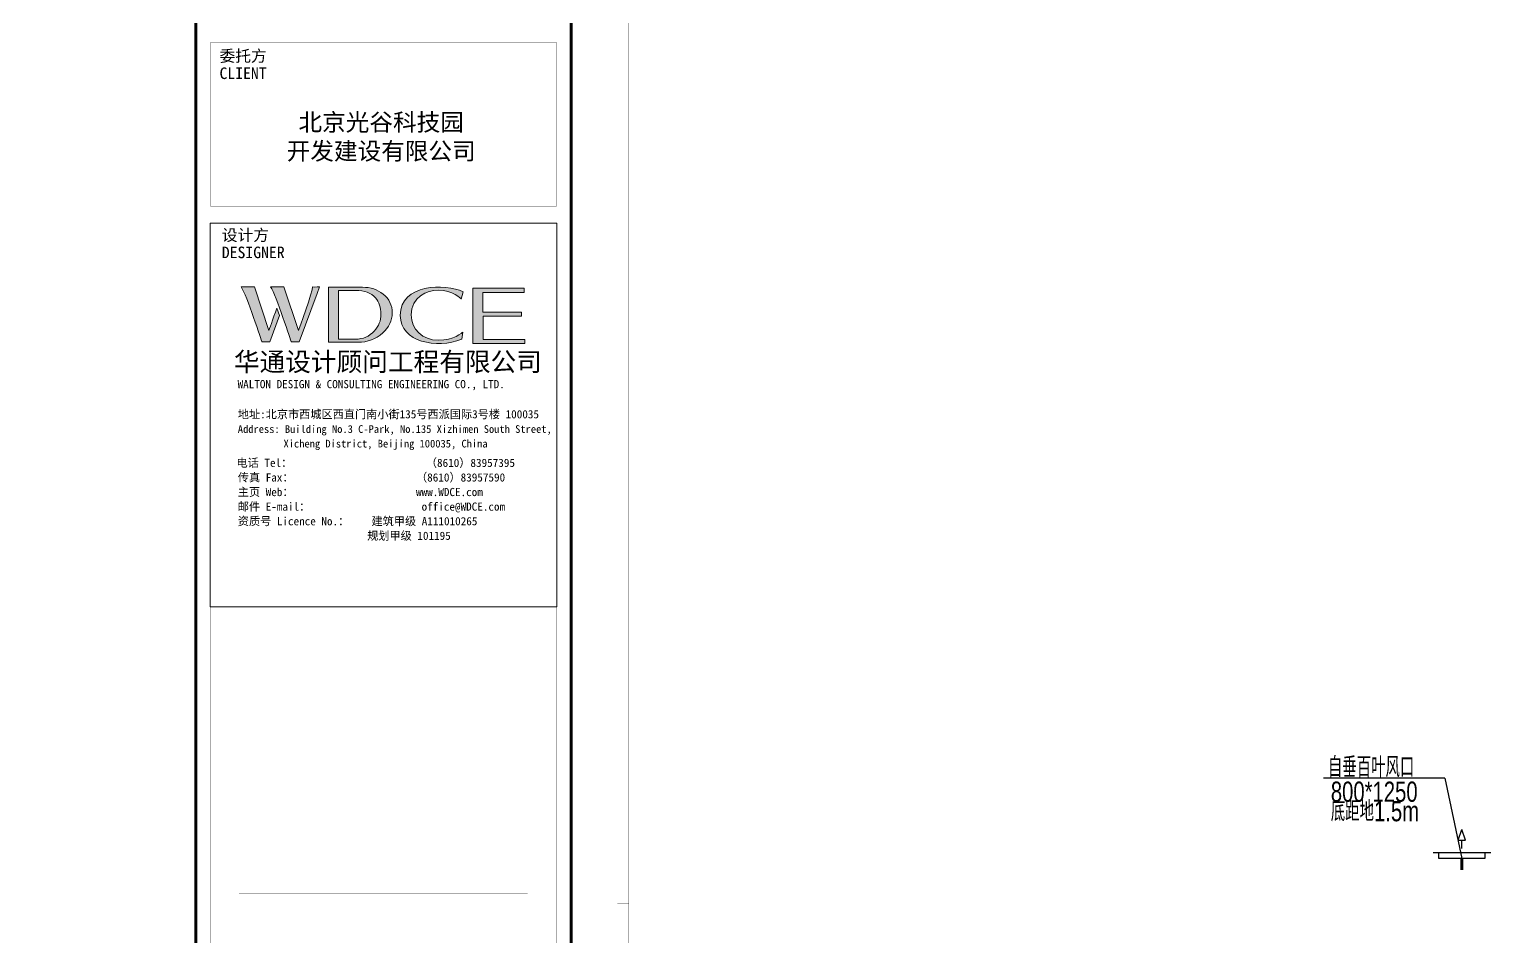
# Model space of a CAD drawing. Extents: x -777745 to 647905, y -207485 to 303235.
# Drawn here: x 63079 to 88393, y 71242 to 86964 of the extents above; entities that cross this region are included whole.
import ezdxf
from ezdxf.enums import TextEntityAlignment as Align

# ---------------------------------------------------------------- set-up
doc = ezdxf.new("R2010")
doc.units = 0
doc.header["$LTSCALE"] = 1000
doc.layers.get('0').update_dxf_attribs({"linetype": 'CONTINUOUS'})
doc.layers.get('Defpoints').update_dxf_attribs({"linetype": 'CONTINUOUS'})
doc.layers.add('00-建筑结构条件', color=4, linetype='CONTINUOUS', plot=False)
for name, color, linetype in [('00-防烟分区', 4, 'CONTINUOUS'), ('DUCT-加压送风风口', 7, 'CONTINUOUS'), ('DUCT-新风标注', 3, 'CONTINUOUS')]:
    doc.layers.add(name, color=color, linetype=linetype)
doc.styles.add('HZF', font='ROS', dxfattribs={"width": 0.75, "bigfont": 'JD'})
doc.styles.add('图签信息$0$hwxh', font='STXIHEI.TTF')
doc.styles.add('图签信息$0$华文细黑', font='STXIHEI.TTF', dxfattribs={"height": 10})

# ---------------------------------------------------------------- blocks, each defined once
blk = doc.blocks.new('图签信息$0$logo2')
h = blk.add_hatch(color=7)
h.paths.add_polyline_path([(19.021, -7.36), (15.845, -7.36), (15.845, -3.972), (18.974, -3.972), (18.974, -4.243), (16.461, -4.243), (16.461, -5.448), (18.811, -5.448), (18.811, -5.686), (16.474, -5.686), (16.474, -7.116), (19.021, -7.116)])
edge = h.paths.add_edge_path()
edge.add_spline(control_points=[(15.259, -4.206), (15.259, -4.206), (15.127, -4.646), (15.127, -4.646), (15.127, -4.646), (14.62, -4.101), (13.734, -4.101), (13.035, -4.101), (12.071, -4.537), (12.076, -5.621), (12.08, -6.488), (12.766, -7.164), (13.734, -7.168), (14.656, -7.172), (15.227, -6.68), (15.227, -6.68), (15.227, -6.68), (15.164, -7.108), (15.164, -7.108), (13.632, -7.703), (11.417, -7.291), (11.411, -5.643), (11.404, -3.721), (14.157, -3.665), (15.259, -4.206)], knot_values=[0, 0, 0, 0, 1, 1, 1, 2, 2, 2, 3, 3, 3, 4, 4, 4, 5, 5, 5, 6, 6, 6, 7, 7, 7, 8, 8, 8, 8], degree=3, periodic=0)
edge = h.paths.add_edge_path(flags=16)
edge.add_spline(control_points=[(10.229, -5.566), (10.229, -5.16), (10.12, -4.83), (9.897, -4.576), (9.63, -4.273), (9.228, -4.122), (8.69, -4.122), (8.69, -4.122), (7.638, -4.122), (7.638, -4.122), (7.638, -4.122), (7.638, -7.098), (7.638, -7.098), (7.638, -7.098), (8.663, -7.098), (8.663, -7.098), (9.133, -7.098), (9.519, -6.934), (9.823, -6.604), (10.095, -6.309), (10.229, -5.964), (10.229, -5.566)], knot_values=[0, 0, 0, 0, 1, 1, 1, 2, 2, 2, 3, 3, 3, 4, 4, 4, 5, 5, 5, 6, 6, 6, 7, 7, 7, 7], degree=3, periodic=0)
edge = h.paths.add_edge_path()
edge.add_spline(control_points=[(10.919, -5.505), (10.919, -5.962), (10.725, -6.366), (10.336, -6.719), (9.92, -7.098), (9.414, -7.288), (8.817, -7.288), (8.817, -7.288), (7.028, -7.288), (7.028, -7.288), (7.028, -7.288), (7.028, -3.925), (7.028, -3.925), (7.028, -3.925), (9.095, -3.925), (9.095, -3.925), (9.593, -3.925), (10.015, -4.063), (10.363, -4.34), (10.733, -4.637), (10.919, -5.026), (10.919, -5.505)], knot_values=[0, 0, 0, 0, 1, 1, 1, 2, 2, 2, 3, 3, 3, 4, 4, 4, 5, 5, 5, 6, 6, 6, 7, 7, 7, 7], degree=3, periodic=0)
at = {"lineweight": 0}
blk.add_lwpolyline([(19.021, -7.36), (15.845, -7.36), (15.845, -3.972), (18.974, -3.972), (18.974, -4.243), (16.461, -4.243), (16.461, -5.448), (18.811, -5.448), (18.811, -5.686), (16.474, -5.686), (16.474, -7.116), (19.021, -7.116), (19.021, -7.36)], dxfattribs=at)
for points, knots in [([(10.919, -5.505), (10.919, -5.962), (10.725, -6.366), (10.336, -6.719), (9.92, -7.098), (9.414, -7.288), (8.817, -7.288), (8.817, -7.288), (7.028, -7.288), (7.028, -7.288), (7.028, -7.288), (7.028, -3.925), (7.028, -3.925), (7.028, -3.925), (9.095, -3.925), (9.095, -3.925), (9.593, -3.925), (10.015, -4.063), (10.363, -4.34), (10.733, -4.637), (10.919, -5.026), (10.919, -5.505)], [0, 0, 0, 0, 1, 1, 1, 2, 2, 2, 3, 3, 3, 4, 4, 4, 5, 5, 5, 6, 6, 6, 7, 7, 7, 7]), ([(10.229, -5.566), (10.229, -5.16), (10.12, -4.83), (9.897, -4.576), (9.63, -4.273), (9.228, -4.122), (8.69, -4.122), (8.69, -4.122), (7.638, -4.122), (7.638, -4.122), (7.638, -4.122), (7.638, -7.098), (7.638, -7.098), (7.638, -7.098), (8.663, -7.098), (8.663, -7.098), (9.133, -7.098), (9.519, -6.934), (9.823, -6.604), (10.095, -6.309), (10.229, -5.964), (10.229, -5.566)], [0, 0, 0, 0, 1, 1, 1, 2, 2, 2, 3, 3, 3, 4, 4, 4, 5, 5, 5, 6, 6, 6, 7, 7, 7, 7]), ([(15.259, -4.206), (15.259, -4.206), (15.127, -4.646), (15.127, -4.646), (15.127, -4.646), (14.62, -4.101), (13.734, -4.101), (13.035, -4.101), (12.071, -4.537), (12.076, -5.621), (12.08, -6.488), (12.766, -7.164), (13.734, -7.168), (14.656, -7.172), (15.227, -6.68), (15.227, -6.68), (15.227, -6.68), (15.164, -7.108), (15.164, -7.108), (13.632, -7.703), (11.417, -7.291), (11.411, -5.643), (11.404, -3.721), (14.157, -3.665), (15.259, -4.206)], [0, 0, 0, 0, 1, 1, 1, 2, 2, 2, 3, 3, 3, 4, 4, 4, 5, 5, 5, 6, 6, 6, 7, 7, 7, 8, 8, 8, 8])]:
    blk.add_open_spline(points, degree=3, knots=knots, dxfattribs=at)
blk = doc.blocks.new('图签信息$0$logo1')
h = blk.add_hatch(color=8)
edge = h.paths.add_edge_path()
edge.add_spline(control_points=[(3.863, -5.205), (3.635, -5.88), (3.386, -6.562), (3.386, -6.562), (3.386, -6.562), (2.503, -3.908), (2.503, -3.908), (2.503, -3.908), (1.802, -3.905), (1.687, -3.908), (2.021, -4.386), (2.952, -7.271), (2.952, -7.271), (2.952, -7.271), (3.437, -7.271), (3.437, -7.271), (3.437, -7.271), (4.032, -5.659), (4.032, -5.659), (4.032, -5.659), (3.863, -5.205), (3.863, -5.205)], knot_values=[0, 0, 0, 0, 1, 1, 1, 2, 2, 2, 3, 3, 3, 4, 4, 4, 5, 5, 5, 6, 6, 6, 7, 7, 7, 7], degree=3, periodic=0)
h = blk.add_hatch(color=7)
edge = h.paths.add_edge_path()
edge.add_spline(control_points=[(6.038, -3.908), (6.09, -4.101), (5.198, -6.562), (5.198, -6.562), (5.198, -6.562), (4.302, -3.908), (4.302, -3.908), (4.302, -3.908), (3.6, -3.905), (3.486, -3.908), (3.821, -4.386), (4.751, -7.271), (4.751, -7.271), (4.751, -7.271), (5.236, -7.271), (5.236, -7.271), (5.236, -7.271), (6.333, -4.3), (6.333, -4.3), (6.333, -4.3), (6.482, -3.908), (6.482, -3.908), (6.482, -3.908), (6.214, -3.914), (6.038, -3.908)], knot_values=[0, 0, 0, 0, 1, 1, 1, 2, 2, 2, 3, 3, 3, 4, 4, 4, 5, 5, 5, 6, 6, 6, 7, 7, 7, 8, 8, 8, 8], degree=3, periodic=0)
at = {"color": 8, "lineweight": 0}
blk.add_open_spline([(3.863, -5.205), (3.635, -5.88), (3.386, -6.562), (3.386, -6.562), (3.386, -6.562), (2.503, -3.908), (2.503, -3.908), (2.503, -3.908), (1.802, -3.905), (1.687, -3.908), (2.021, -4.386), (2.952, -7.271), (2.952, -7.271), (2.952, -7.271), (3.437, -7.271), (3.437, -7.271), (3.437, -7.271), (4.032, -5.659), (4.032, -5.659), (4.032, -5.659), (3.863, -5.205), (3.863, -5.205)], degree=3, knots=[0, 0, 0, 0, 1, 1, 1, 2, 2, 2, 3, 3, 3, 4, 4, 4, 5, 5, 5, 6, 6, 6, 7, 7, 7, 7], dxfattribs=at)
at = {"lineweight": 0}
blk.add_open_spline([(6.038, -3.908), (6.09, -4.101), (5.198, -6.562), (5.198, -6.562), (5.198, -6.562), (4.302, -3.908), (4.302, -3.908), (4.302, -3.908), (3.6, -3.905), (3.486, -3.908), (3.821, -4.386), (4.751, -7.271), (4.751, -7.271), (4.751, -7.271), (5.236, -7.271), (5.236, -7.271), (5.236, -7.271), (6.333, -4.3), (6.333, -4.3), (6.333, -4.3), (6.482, -3.908), (6.482, -3.908), (6.482, -3.908), (6.214, -3.914), (6.038, -3.908)], degree=3, knots=[0, 0, 0, 0, 1, 1, 1, 2, 2, 2, 3, 3, 3, 4, 4, 4, 5, 5, 5, 6, 6, 6, 7, 7, 7, 8, 8, 8, 8], dxfattribs=at)
blk.add_blockref('图签信息$0$logo2', (0, 0))
blk = doc.blocks.new('图签信息$0$时间-logo')
at = {"layer": 'Defpoints', "lineweight": 0}
blk.add_lwpolyline([(0, -23.457), (-21.166, -23.457), (-21.166, 0), (0, 0), (0, -23.457)], dxfattribs=at)
blk.add_blockref('图签信息$0$logo1', (-20.967, 0))
at = {"style": '图签信息$0$hwxh'}
for s, height, p in [('华通设计顾问工程有限公司 ', 1.15, (-19.726, -9.054)), ('WALTON DESIGN & CONSULTING ENGINEERING CO., LTD.', 0.5, (-19.497, -10.096)), ('地址:北京市西城区西直门南小街135号西派国际3号楼 100035', 0.5, (-19.485, -11.936)), ('Address: Building No.3 C-Park, No.135 Xizhimen South Street, ', 0.47, (-19.485, -12.827)), ('Xicheng District, Beijing 100035, China ', 0.47, (-16.691, -13.718)), ('电话 Tel：                        （8610）83957395 ', 0.5, (-19.564, -14.906)), ('传真 Fax：                      （8610）83957590 ', 0.5, (-19.485, -15.798)), ('主页 Web：                      www.WDCE.com ', 0.5, (-19.485, -16.689)), ('邮件 E-mail：                    office@WDCE.com ', 0.5, (-19.485, -17.58)), ('资质号 Licence No.：    建筑甲级 A111010265 ', 0.5, (-19.485, -18.472)), ('   规划甲级 101195', 0.5, (-12.602, -19.363))]:
    blk.add_text(s, height=height, dxfattribs=at).set_placement(p)
blk = doc.blocks.new('图签信息')
at = {"const_width": 0.5}
blk.add_lwpolyline([(-65, 0), (0, 0), (0, 500.5), (-65, 500.5)], close=True, dxfattribs=at)
at = {"const_width": 0.05}
for points in [[(-2.5, 407.85), (-2.5, 436.12), (-62.5, 436.12), (-62.5, 407.85)], [(-62.5, 407.85), (-2.5, 407.85)], [(-62.5, 404.92), (-62.5, 227.83)], [(-62.5, 404.92), (-2.5, 404.92)], [(-62.5, 227.83), (-2.5, 227.83), (-2.5, 404.92)], [(-57.5, 338.36), (-7.5, 338.36)], [(-57.5, 288.83), (-7.5, 288.83)]]:
    blk.add_lwpolyline(points, dxfattribs=at)
at = {"ltscale": 0.001, "xscale": 2.834689937531525, "yscale": 2.834689937531525, "zscale": 2.834689937531525}
blk.add_blockref('图签信息$0$时间-logo', (-2.5, 404.92), dxfattribs=at)
at = {"style": '图签信息$0$华文细黑'}
for s, p in [('委托方', (-60.9, 434.86)), ('CLIENT', (-60.9, 431.86)), ('设计方', (-60.5, 403.83)), ('DESIGNER', (-60.5, 400.83))]:
    blk.add_text(s, height=2, dxfattribs=at).set_placement(p, align=Align.TOP_LEFT)
at = {"color": 4, "ltscale": 0.001, "insert": (-32.9, 419.71), "char_height": 3, "width": 58.4895, "attachment_point": 5, "style": '图签信息$0$华文细黑'}
blk.add_mtext('北京光谷科技园\\P开发建设有限公司', dxfattribs=at)
blk = doc.blocks.new('图签-A1')
at = {"color": 2}
blk.add_blockref('图签信息', (0, 0), dxfattribs=at)
blk = doc.blocks.new('图框-A1')
for points, const_width in [([(0, 0), (841, 0), (841, 594), (0, 594)], 0.05), ([(766, 584), (25, 584), (25, 10), (766, 10)], 0.5)]:
    blk.add_lwpolyline(points, close=True, dxfattribs=dict(const_width=const_width))
at = {"const_width": 0.05}
blk.add_lwpolyline([(841, 297), (839, 297)], dxfattribs=at)
blk = doc.blocks.new('X-104 13#平面')
at = {"xscale": 100, "yscale": 100, "zscale": 100}
for name, p in [('图框-A1', (-10635, 42115)), ('图签-A1', (72465, 43115))]:
    blk.add_blockref(name, p, dxfattribs=at)
blk = doc.blocks.new('$风口$00000098')
for p, q in [((0, 200), (100, 200)), ((0, -200), (0, 200)), ((100, 250), (100, -250)), ((0, 0), (-100, 0)), ((172, 0), (315, 0)), ((315, 31), (500, 0)), ((315, 31), (315, -31)), ((315, -31), (500, 0)), ((100, -200), (0, -200))]:
    blk.add_line(p, q)

msp = doc.modelspace()

# ---------------------------------------------------------------- linework, layer by layer
at = {"layer": '00-建筑结构条件', "const_width": 50, "elevation": 2250}
msp.add_lwpolyline([(87893.1, 72400), (87893.1, 72600)], dxfattribs=at)
at = {"layer": 'DUCT-新风标注'}
for q in [(85498.3, 73989.6), (87893.1, 72600, 2250)]:
    msp.add_line((87598.9, 73989.6), q, dxfattribs=at)

# ---------------------------------------------------------------- block references
at = {"layer": '00-防烟分区'}
msp.add_blockref('X-104 13#平面', (0, 0), dxfattribs=at)
at = {"layer": 'DUCT-加压送风风口', "yscale": 2, "rotation": 90}
msp.add_blockref('$风口$00000098', (87893.1, 72600, 2300), dxfattribs=at)

# ---------------------------------------------------------------- texts
at = {"layer": 'DUCT-新风标注', "style": 'HZF', "width": 0.75}
for s, p in [('自垂百叶风口', (85572.1, 74006.6)), ('800*1250', (85622.9, 73580.4)), ('底距地1.5m', (85622.9, 73243.4))]:
    msp.add_text(s, height=350, dxfattribs=at).set_placement(p)

doc.saveas('drawing.dxf')
